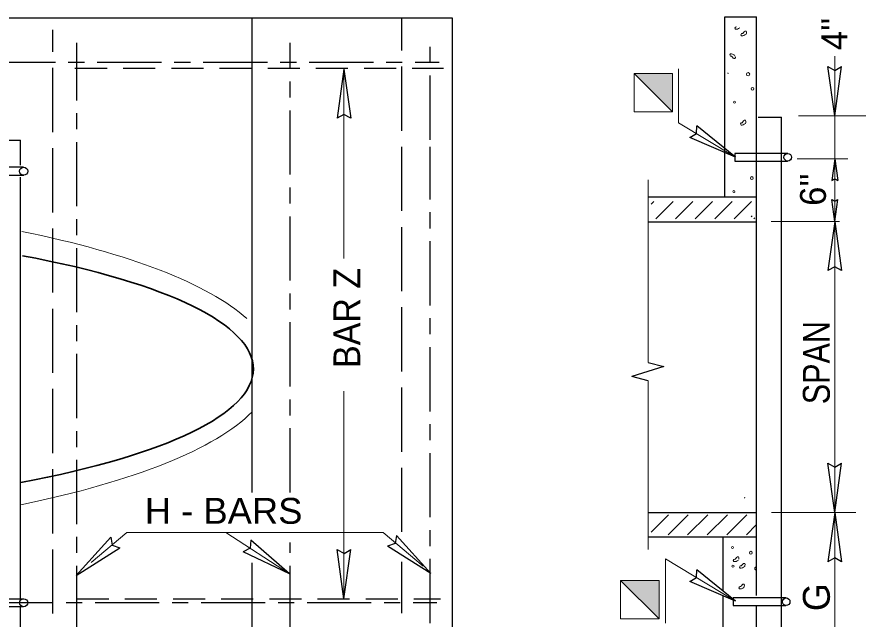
# Model space of a CAD drawing. Extents: x -483 to -38, y -358 to 186.
# Drawn here: x -352.1 to -312.81, y -268.77 to -240.62 of the extents above; entities that cross this region are included whole.
import ezdxf

# ---------------------------------------------------------------- set-up
doc = ezdxf.new("R2010")
doc.units = 0
doc.header["$LTSCALE"] = 0.5
for name, pattern in [('LONG_DASH_SHORT_DASH', [9.9, 6, -1.2, 1.5, -1.2]), ('LONG_DASHED', [7.5, 6, -1.5]), ('MEDIUM_DASHED', [4.5, 3, -1.5])]:
    doc.linetypes.add(name, pattern=pattern)
doc.layers.add('1', color=7, linetype='Continuous', lineweight=13)

msp = doc.modelspace()

# ---------------------------------------------------------------- hatches: boundary and pattern name
at = {"layer": '1'}
for points in [[(-321.4775, -245.057), (-323.2709, -243.2635), (-321.4775, -243.2635)], [(-322.1115, -268.7582), (-323.9049, -266.9647), (-322.1115, -266.9647)]]:
    msp.add_hatch(color=256, dxfattribs=at).paths.add_polyline_path(points)

# ---------------------------------------------------------------- linework, layer by layer
at = {"layer": '1', "lineweight": 25}
for p, q in [((-331.751, -240.6792), (-424.7453, -240.6792)), ((-341.1136, -262.8454), (-341.1136, -240.6792)), ((-331.751, -294.7592), (-331.751, -240.6792)), ((-319.0397, -240.619), (-317.5602, -240.619)), ((-319.0397, -249.0322), (-319.0397, -240.619)), ((-317.5602, -267.6616), (-317.5602, -240.619)), ((-336.8243, -243.0607), (-337.1402, -245.3597)), ((-336.8243, -243.0607), (-336.5084, -245.3597)), ((-313.9043, -245.2471), (-314.2202, -242.948)), ((-313.9043, -245.2471), (-313.5884, -242.948)), ((-317.4872, -245.305), (-316.396, -245.305)), ((-316.396, -286.7582), (-316.396, -245.305)), ((-318.5457, -247.1721), (-320.3486, -245.7108)), ((-318.5457, -247.1721), (-320.6758, -246.2512)), ((-353.0722, -246.3888), (-351.9309, -246.3888)), ((-351.9309, -247.5507), (-351.9309, -246.3888)), ((-316.0924, -247.0037), (-318.4864, -247.0037)), ((-313.9043, -247.2531), (-314.0445, -248.275)), ((-313.9043, -247.2531), (-313.7639, -248.275)), ((-351.7878, -247.6462), (-353.4067, -247.6462)), ((-353.3907, -248.0207), (-351.7842, -248.0207)), ((-351.9309, -267.8127), (-351.9309, -248.119)), ((-322.6293, -249.0322), (-317.5602, -249.0322)), ((-313.9043, -250.1819), (-314.0445, -249.16)), ((-313.9043, -250.1819), (-313.7639, -249.16)), ((-322.6293, -250.1967), (-317.5602, -250.1967)), ((-317.8092, -249.9677), (-317.7676, -249.926)), ((-317.6798, -250.0546), (-317.6382, -250.0129)), ((-313.9043, -250.1819), (-314.2202, -252.481)), ((-313.9043, -250.1819), (-313.5884, -252.481)), ((-322.6198, -257.6243), (-323.3757, -257.4227)), ((-313.9043, -263.7832), (-314.2202, -261.4841)), ((-313.9043, -263.7832), (-313.5884, -261.4841)), ((-322.6293, -263.7776), (-317.5602, -263.7776)), ((-322.4823, -264.7026), (-321.6637, -263.8843)), ((-321.6917, -264.8266), (-320.7492, -263.8843)), ((-320.7772, -264.8266), (-319.8352, -263.8843)), ((-319.8626, -264.8266), (-318.9202, -263.8843)), ((-318.9483, -264.8266), (-318.0062, -263.8843)), ((-313.9043, -263.7832), (-314.2202, -266.0822)), ((-313.9043, -263.7832), (-313.5884, -266.0822)), ((-318.0334, -264.8266), (-317.5713, -264.3642)), ((-349.3255, -266.7215), (-347.7164, -264.9381)), ((-339.367, -266.651), (-341.1817, -265.0772)), ((-332.7612, -266.6394), (-334.3703, -264.856)), ((-322.6293, -264.9249), (-317.5602, -264.9249)), ((-319.1129, -267.4649), (-319.1129, -264.9249)), ((-349.3255, -266.7215), (-347.2945, -265.4383)), ((-339.367, -266.651), (-341.5394, -265.6253)), ((-336.8243, -267.8145), (-337.1402, -265.5154)), ((-336.8243, -267.8145), (-336.5084, -265.5154)), ((-332.7612, -266.6394), (-334.7922, -265.3562)), ((-341.1136, -294.7592), (-341.1136, -266.1292)), ((-318.5457, -267.9254), (-320.3486, -266.4642)), ((-318.5457, -267.9254), (-320.6758, -267.0045)), ((-353.3907, -267.8127), (-351.7842, -267.8127)), ((-319.1129, -270.7121), (-319.1129, -267.6977)), ((-316.1656, -267.7739), (-318.5207, -267.7739)), ((-351.7878, -268.1871), (-353.4067, -268.1871)), ((-351.9309, -286.5358), (-351.9309, -268.1871)), ((-317.5602, -279.2146), (-317.5602, -268.1796))]:
    msp.add_line(p, q, dxfattribs=at)
at = {"layer": '1', "linetype": 'LONG_DASHED', "lineweight": 25}
for p, q in [((-334.1291, -264.6924), (-334.1291, -240.6792)), ((-350.4271, -294.7592), (-350.4271, -241.2228)), ((-334.1291, -294.7383), (-334.1291, -266.0882))]:
    msp.add_line(p, q, dxfattribs=at)
at = {"layer": '1', "linetype": 'LONG_DASH_SHORT_DASH', "lineweight": 25}
for p, q in [((-349.3097, -294.025), (-349.3097, -241.8304)), ((-339.3406, -262.8454), (-339.3406, -241.8304)), ((-332.7994, -246.3666), (-332.7994, -241.7482)), ((-422.5999, -242.739), (-332.3848, -242.739)), ((-332.7994, -293.7053), (-332.7994, -246.6981)), ((-339.3406, -294.025), (-339.3406, -265.1849)), ((-422.701, -267.9852), (-332.4858, -267.9852))]:
    msp.add_line(p, q, dxfattribs=at)
at = {"layer": '1'}
for p, q in [((-313.9043, -245.2471), (-313.9043, -242.4522)), ((-336.8243, -247.645), (-336.8243, -243.0607)), ((-321.196, -243.0567), (-321.196, -245.5668)), ((-336.8243, -251.9081), (-336.8243, -243.6805)), ((-318.5457, -247.1721), (-321.196, -245.5668)), ((-315.6003, -245.2471), (-309.9628, -245.2471)), ((-313.9043, -250.1819), (-313.9043, -245.2471)), ((-318.9137, -247.0408), (-318.9167, -247.0285)), ((-315.6542, -247.2531), (-313.2864, -247.2531)), ((-322.6198, -256.7672), (-322.6198, -248.2369)), ((-322.4823, -249.3689), (-322.3608, -249.2466)), ((-322.2533, -250.0546), (-321.4458, -249.2466)), ((-321.3385, -250.0546), (-320.5305, -249.2466)), ((-320.4241, -250.0546), (-319.6161, -249.2466)), ((-319.5087, -250.0546), (-318.701, -249.2466)), ((-318.5949, -250.0546), (-317.7867, -249.2466)), ((-316.8661, -250.1819), (-313.6823, -250.1819)), ((-313.9043, -263.7832), (-313.9043, -250.1819)), ((-322.6198, -257.6243), (-322.6198, -265.5062)), ((-336.8243, -258.1067), (-336.8243, -267.8145)), ((-316.8621, -263.7832), (-312.9222, -263.7832)), ((-313.9043, -263.7832), (-313.9043, -271.8448)), ((-348.6315, -266.1229), (-346.9703, -264.7241)), ((-346.9703, -264.7241), (-334.9883, -264.7241)), ((-339.3717, -266.6517), (-342.3504, -264.7241)), ((-333.1207, -266.2969), (-334.9883, -264.7241)), ((-321.8133, -268.9578), (-321.8133, -265.9462)), ((-318.5457, -267.9254), (-321.8133, -265.9462))]:
    msp.add_line(p, q, dxfattribs=at)
at = {"layer": '1', "linetype": 'MEDIUM_DASHED', "lineweight": 25}
for p, q in [((-349.3878, -243.0111), (-332.1843, -243.0111)), ((-349.3097, -267.8145), (-332.3143, -267.8145))]:
    msp.add_line(p, q, dxfattribs=at)
at = {"layer": '1'}
for points in [[(-318.3314, -241.1287), (-318.392, -241.1588), (-318.4431, -241.1888), (-318.4931, -241.1997), (-318.5435, -241.1997), (-318.5732, -241.1484), (-318.5435, -241.0984), (-318.4931, -241.0882), (-318.492, -241.0862)], [(-318.0413, -241.4341), (-318.1028, -241.4645), (-318.1526, -241.4949), (-318.2032, -241.5049), (-318.2532, -241.5049), (-318.2834, -241.4549), (-318.2532, -241.4041), (-318.2032, -241.3941), (-318.1626, -241.3539), (-318.132, -241.3132), (-318.092, -241.2828), (-318.0413, -241.2828), (-318.0212, -241.3332), (-318.0312, -241.3841)], [(-318.0309, -241.3858), (-318.0428, -241.4331), (-318.0441, -241.4347)], [(-318.5631, -242.4233), (-318.6232, -242.3933), (-318.6735, -242.3625), (-318.7243, -242.3529), (-318.7745, -242.3529), (-318.8049, -242.4033), (-318.7745, -242.454), (-318.7243, -242.4632), (-318.6843, -242.504), (-318.6539, -242.5448), (-318.6135, -242.5746), (-318.5631, -242.5746), (-318.5431, -242.524), (-318.5528, -242.4732)], [(-318.8854, -243.2784), (-318.8983, -243.2309), (-318.8989, -243.2298)], [(-318.0695, -245.6061), (-318.1301, -245.6363), (-318.1801, -245.6663), (-318.2308, -245.6767), (-318.2813, -245.6767), (-318.3114, -245.6259), (-318.2813, -245.5757), (-318.2308, -245.5655), (-318.1903, -245.5247), (-318.1603, -245.4847), (-318.1197, -245.4548), (-318.0695, -245.4548), (-318.0492, -245.5052), (-318.0591, -245.5553)], [(-318.0584, -245.5573), (-318.0705, -245.6044), (-318.0718, -245.6061)], [(-318.1041, -263.0656), (-318.1159, -263.1129), (-318.1172, -263.1146)], [(-318.9585, -264.9582), (-318.9714, -264.9108), (-318.9721, -264.9097)], [(-318.3991, -266.0058), (-318.4591, -266.0362), (-318.5102, -266.0661), (-318.5603, -266.0765), (-318.611, -266.0765), (-318.6407, -266.0265), (-318.611, -265.9757), (-318.5603, -265.9657), (-318.5202, -265.9254), (-318.4899, -265.885), (-318.4491, -265.8546), (-318.3991, -265.8546), (-318.3785, -265.9044), (-318.3887, -265.9558)], [(-318.1091, -266.3115), (-318.1692, -266.3423), (-318.2201, -266.3723), (-318.2705, -266.3823), (-318.3206, -266.3823), (-318.3503, -266.3323), (-318.3206, -266.2817), (-318.2705, -266.2715), (-318.2299, -266.2308), (-318.1991, -266.1908), (-318.1592, -266.1603), (-318.1091, -266.1603), (-318.0887, -266.2111), (-318.0983, -266.2613)], [(-318.0983, -266.2636), (-318.1103, -266.3105), (-318.1117, -266.3123)], [(-318.1426, -267.2859), (-318.2032, -267.3162), (-318.2532, -267.3462), (-318.3039, -267.3566), (-318.3545, -267.3566), (-318.3845, -267.3057), (-318.3545, -267.2555), (-318.3039, -267.2453), (-318.2634, -267.2045), (-318.2334, -267.1645), (-318.1928, -267.1347), (-318.1426, -267.1347), (-318.1224, -267.1851), (-318.1322, -267.2351)], [(-318.1316, -267.2372), (-318.1437, -267.2842), (-318.1449, -267.2859)]]:
    msp.add_lwpolyline(points, dxfattribs=at)
at = {"layer": '1', "lineweight": 25}
for points in [[(-314.2202, -242.948), (-313.9011, -243.1259), (-313.5884, -242.948)], [(-336.5084, -245.3597), (-336.8276, -245.1818), (-337.1402, -245.3597)], [(-320.6758, -246.2512), (-320.3584, -246.0703), (-320.3486, -245.7108)], [(-318.3899, -247.0037), (-318.5753, -247.0037), (-318.5753, -247.3575), (-316.1131, -247.3575)], [(-314.0445, -248.275), (-313.9028, -248.1961), (-313.7639, -248.275)], [(-314.0445, -249.16), (-313.9028, -249.2389), (-313.7639, -249.16)], [(-313.5884, -252.481), (-313.9076, -252.3031), (-314.2202, -252.481)], [(-322.6198, -256.7672), (-321.8875, -256.9627), (-323.3757, -257.4227)], [(-314.2202, -261.4841), (-313.9011, -261.662), (-313.5884, -261.4841)], [(-347.7164, -264.9381), (-347.6446, -265.3092), (-347.2945, -265.4383)], [(-341.1817, -265.0772), (-341.2077, -265.4543), (-341.5394, -265.6253)], [(-334.3703, -264.856), (-334.4423, -265.227), (-334.7922, -265.3562)], [(-337.1402, -265.5154), (-336.8211, -265.6933), (-336.5084, -265.5154)], [(-313.5884, -266.0822), (-313.9076, -265.9043), (-314.2202, -266.0822)], [(-320.6758, -267.0045), (-320.3584, -266.8237), (-320.3486, -266.4642)], [(-318.4631, -267.7739), (-318.6485, -267.7739), (-318.6485, -268.1277), (-316.1862, -268.1277)]]:
    msp.add_lwpolyline(points, dxfattribs=at)
at = {"layer": '1', "linetype": 'LONG_DASHED'}
for points in [[(-321.4775, -245.057), (-323.2709, -243.2635), (-321.4775, -243.2635)], [(-322.1115, -268.7582), (-323.9049, -266.9647), (-322.1115, -266.9647)]]:
    msp.add_lwpolyline(points, close=True, dxfattribs=at)
at = {"layer": '1'}
for points in [[(-321.4775, -245.057), (-321.4775, -243.2635), (-323.2709, -243.2635), (-323.2709, -245.057)], [(-322.1115, -268.7582), (-322.1115, -266.9647), (-323.9049, -266.9647), (-323.9049, -268.7582)]]:
    msp.add_lwpolyline(points, close=True, dxfattribs=at)
for centre, radius in [((-317.9526, -243.3033), 0.0773), ((-317.7479, -243.983), 0.0667), ((-318.5843, -244.6071), 0.0485), ((-317.7757, -248.1545), 0.0667), ((-318.6794, -265.4179), 0.0485), ((-317.821, -265.6629), 0.0667), ((-318.6575, -266.287), 0.0485)]:
    msp.add_circle(centre, radius, dxfattribs=at)
at = {"layer": '1', "lineweight": 25}
for centre, radius in [((-316.0995, -247.1808), 0.1774), ((-351.7868, -247.8338), 0.1893), ((-351.7868, -267.9995), 0.1893), ((-316.1727, -267.951), 0.1774)]:
    msp.add_circle(centre, radius, dxfattribs=at)
at = {"layer": '1'}
for centre, radius, start, end in [((-318.6121, -248.7786), 0.0485, 274.15674, 265.84326), ((-317.575, -266.401), 0.0667, 86.80557, 273.19443)]:
    msp.add_arc(centre, radius, start, end, dxfattribs=at)
for start_param, end_param in [(0.2897761, 0.9192347), (5.3615343, 6.023048)]:
    msp.add_ellipse((-369.983, -257.0481), major_axis=(29.872, 0.0346), ratio=0.268618, start_param=start_param, end_param=end_param, dxfattribs=at)
at = {"layer": '1', "lineweight": 35}
msp.add_ellipse((-369.5381, -257.0742), major_axis=(28.481, 0), ratio=0.237105, start_param=5.3794924, end_param=7.183524, dxfattribs=at)

# ---------------------------------------------------------------- texts
at = {"layer": '1'}
for s, height, p in [("4''", 1.21, (-313.3218, -242.1795)), ("6''", 1.21, (-314.3154, -249.4539)), ('G', 1.256, (-314.1348, -268.3923))]:
    msp.add_text(s, height=height, rotation=90, dxfattribs=at).set_placement(p)
for s, height, width, p in [('BAR Z', 1.25, 0.95, (-336.0662, -257.028)), ('SPAN', 1.256, 0.85, (-314.1357, -258.7234))]:
    msp.add_text(s, height=height, rotation=90, dxfattribs=dict(at, width=width)).set_placement(p)
at = {"layer": '1', "width": 1.05}
msp.add_text('H - BARS', height=1.21, dxfattribs=at).set_placement((-346.1277, -264.3101))

doc.saveas('drawing.dxf')
